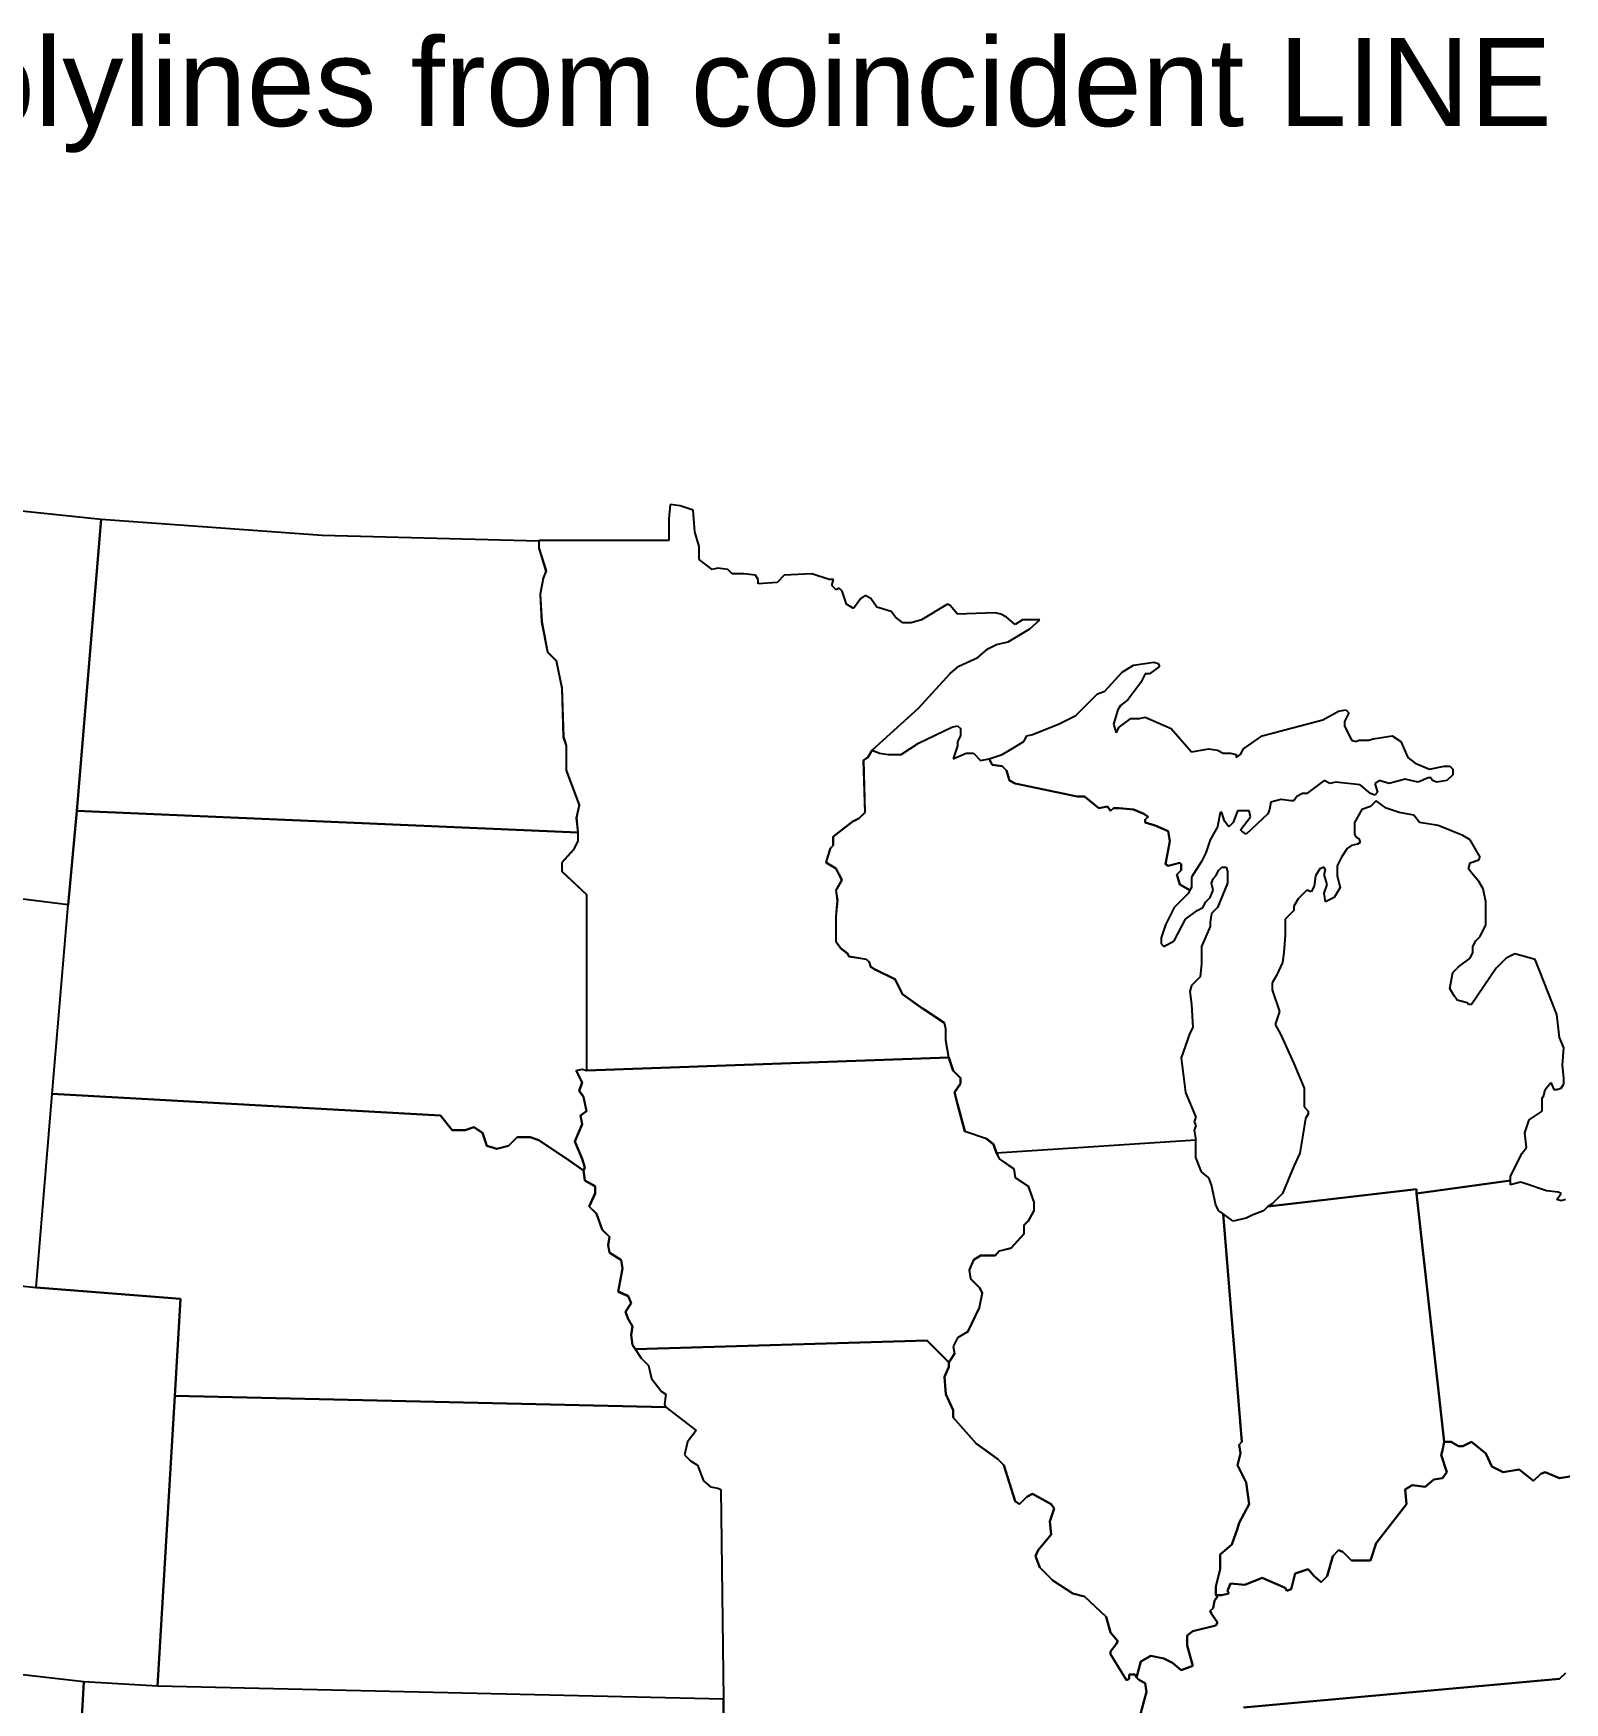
# Model space of a CAD drawing. Extents: x -21.6 to -5.8, y -9.1 to 2.6.
# Drawn here: x -15.87 to -9.78, y -4.05 to 2.58 of the extents above; entities that cross this region are included whole.
import ezdxf

# ---------------------------------------------------------------- set-up
doc = ezdxf.new("R2010")
doc.units = 0
doc.header["$MEASUREMENT"] = 0
doc.layers.get('0').update_dxf_attribs({"linetype": 'CONTINUOUS'})
doc.layers.add('BORDERS', color=18, linetype='CONTINUOUS')
doc.styles.get("Standard").update_dxf_attribs({"font": 'arial.ttf'})

msp = doc.modelspace()

# ---------------------------------------------------------------- linework, layer by layer
at = {"layer": 'BORDERS', "color": 7}
for p, q in [((-16.8181, 0.7795), (-15.6009, 0.6531)), ((-13.3385, 0.7117), (-13.3442, 0.6543)), ((-13.2983, 0.7059), (-13.3385, 0.7117)), ((-13.2466, 0.6887), (-13.2983, 0.7059)), ((-13.2409, 0.6026), (-13.2466, 0.6887)), ((-15.6009, 0.6531), (-15.6985, -0.5066)), ((-15.6985, -0.5066), (-15.6009, 0.6531)), ((-15.6009, 0.6531), (-14.7225, 0.59)), ((-13.3442, 0.6543), (-13.3442, 0.5681)), ((-13.2237, 0.5452), (-13.2409, 0.6026)), ((-14.7225, 0.59), (-13.8613, 0.567)), ((-13.8613, 0.567), (-13.8613, 0.5383)), ((-13.8613, 0.5383), (-13.8326, 0.4465)), ((-13.3442, 0.5681), (-13.861, 0.5681)), ((-13.861, 0.5681), (-13.861, 0.5394)), ((-13.861, 0.5394), (-13.8323, 0.4476)), ((-13.2237, 0.4935), (-13.2237, 0.5452)), ((-13.172, 0.4533), (-13.2237, 0.4935)), ((-13.844, 0.4178), (-13.8555, 0.3546)), ((-13.8437, 0.4189), (-13.8552, 0.3557)), ((-13.8326, 0.4465), (-13.844, 0.4178)), ((-13.8323, 0.4476), (-13.8437, 0.4189)), ((-13.149, 0.459), (-13.172, 0.4533)), ((-13.1088, 0.4533), (-13.149, 0.459)), ((-13.0916, 0.4361), (-13.1088, 0.4533)), ((-13.0457, 0.4361), (-13.0916, 0.4361)), ((-12.9997, 0.4303), (-13.0457, 0.4361)), ((-12.9883, 0.4131), (-12.9997, 0.4303)), ((-12.9883, 0.3959), (-12.9883, 0.4131)), ((-12.9136, 0.4016), (-12.9883, 0.3959)), ((-12.8849, 0.4303), (-12.9136, 0.4016)), ((-12.7758, 0.4361), (-12.8849, 0.4303)), ((-12.7069, 0.4131), (-12.7758, 0.4361)), ((-12.6897, 0.4131), (-12.7069, 0.4131)), ((-12.6955, 0.3901), (-12.6897, 0.4131)), ((-13.8555, 0.3546), (-13.8498, 0.2455)), ((-13.8552, 0.3557), (-13.8495, 0.2466)), ((-12.6782, 0.3729), (-12.6955, 0.3901)), ((-12.6667, 0.3787), (-12.6782, 0.3729)), ((-12.6553, 0.3672), (-12.6667, 0.3787)), ((-12.638, 0.3155), (-12.6553, 0.3672)), ((-12.5806, 0.3385), (-12.6093, 0.2983)), ((-12.5634, 0.35), (-12.5806, 0.3385)), ((-12.5404, 0.3385), (-12.5634, 0.35)), ((-12.5175, 0.304), (-12.5404, 0.3385)), ((-12.6093, 0.2983), (-12.638, 0.3155)), ((-12.4601, 0.2868), (-12.5175, 0.304)), ((-12.4428, 0.2638), (-12.4601, 0.2868)), ((-12.2361, 0.3155), (-12.3395, 0.2524)), ((-12.2247, 0.3098), (-12.2361, 0.3155)), ((-12.196, 0.2753), (-12.2247, 0.3098)), ((-12.0467, 0.2811), (-12.196, 0.2753)), ((-12.0237, 0.2753), (-12.0467, 0.2811)), ((-12.0007, 0.2638), (-12.0237, 0.2753)), ((-13.8498, 0.2455), (-13.8268, 0.1249)), ((-13.8495, 0.2466), (-13.8265, 0.126)), ((-12.4141, 0.2409), (-12.4428, 0.2638)), ((-12.3797, 0.2409), (-12.4141, 0.2409)), ((-12.3395, 0.2524), (-12.3797, 0.2409)), ((-11.9663, 0.2351), (-12.0007, 0.2638)), ((-11.995, 0.1662), (-11.9089, 0.2179)), ((-11.9376, 0.2524), (-11.9663, 0.2351)), ((-11.8687, 0.2524), (-11.9376, 0.2524)), ((-11.9089, 0.2179), (-11.8687, 0.2524)), ((-12.1156, 0.1031), (-12.0754, 0.1375)), ((-12.0754, 0.1375), (-12.0409, 0.1548)), ((-12.0409, 0.1548), (-11.995, 0.1662)), ((-13.8268, 0.1249), (-13.7924, 0.0905)), ((-13.8265, 0.126), (-13.7921, 0.0916)), ((-13.7924, 0.0905), (-13.7694, -0.0186)), ((-13.7921, 0.0916), (-13.7691, -0.0175)), ((-12.2247, 0.0399), (-12.1902, 0.0686)), ((-12.1902, 0.0686), (-12.1156, 0.1031)), ((-11.5417, 0.0446), (-11.4958, 0.0733)), ((-11.4958, 0.0733), (-11.4154, 0.0847)), ((-11.3925, 0.0675), (-11.4326, 0.0388)), ((-11.4154, 0.0847), (-11.3982, 0.079)), ((-11.3982, 0.079), (-11.3925, 0.0675)), ((-12.351, -0.0979), (-12.2247, 0.0399)), ((-11.6106, -0.0301), (-11.5417, 0.0446)), ((-11.4671, 0.0044), (-11.5188, -0.0645)), ((-11.4499, 0.0388), (-11.4671, 0.0044)), ((-11.4326, 0.0388), (-11.4499, 0.0388)), ((-13.7694, -0.0186), (-13.7637, -0.2138)), ((-13.7691, -0.0175), (-13.7634, -0.2127)), ((-11.7255, -0.1277), (-11.6393, -0.0416)), ((-11.6393, -0.0416), (-11.6106, -0.0301)), ((-11.5188, -0.0645), (-11.5475, -0.0875)), ((-12.5347, -0.2644), (-12.351, -0.0979)), ((-11.7944, -0.1621), (-11.7255, -0.1277)), ((-11.559, -0.1047), (-11.5762, -0.1621)), ((-11.5475, -0.0875), (-11.559, -0.1047)), ((-10.7437, -0.1449), (-10.6805, -0.1105)), ((-10.6805, -0.1105), (-10.6518, -0.1047)), ((-10.6403, -0.1162), (-10.6576, -0.1506)), ((-10.6518, -0.1047), (-10.6403, -0.1162)), ((-12.3513, -0.2368), (-12.2192, -0.1736)), ((-12.2192, -0.1736), (-12.1963, -0.1679)), ((-12.1963, -0.1679), (-12.1848, -0.1794)), ((-12.1848, -0.1794), (-12.1848, -0.2081)), ((-11.8977, -0.2023), (-11.7944, -0.1621)), ((-11.5762, -0.1621), (-11.5647, -0.1966)), ((-11.5647, -0.1966), (-11.5532, -0.1736)), ((-11.5532, -0.1736), (-11.5073, -0.1392)), ((-11.5073, -0.1392), (-11.4728, -0.1392)), ((-11.4728, -0.1392), (-11.4499, -0.1334)), ((-11.4499, -0.1334), (-11.3465, -0.1794)), ((-11.3465, -0.1794), (-11.2661, -0.2712)), ((-10.9848, -0.2081), (-10.7437, -0.1449)), ((-10.6576, -0.1506), (-10.6576, -0.1679)), ((-10.6576, -0.1679), (-10.6289, -0.2253)), ((-13.7637, -0.2138), (-13.7522, -0.2483)), ((-13.7634, -0.2127), (-13.7519, -0.2471)), ((-13.7522, -0.2483), (-13.7522, -0.3171)), ((-13.7519, -0.2471), (-13.7519, -0.316)), ((-12.5519, -0.2931), (-12.5347, -0.2644)), ((-12.4202, -0.2827), (-12.3513, -0.2368)), ((-12.1963, -0.2483), (-12.2135, -0.2999)), ((-12.1848, -0.2081), (-12.1963, -0.231)), ((-12.1963, -0.231), (-12.1963, -0.2483)), ((-11.9896, -0.2655), (-11.9321, -0.231)), ((-11.9321, -0.231), (-11.9207, -0.2081)), ((-11.9207, -0.2081), (-11.8977, -0.2023)), ((-11.2661, -0.2712), (-11.1972, -0.2597)), ((-11.1972, -0.2597), (-11.1628, -0.2655)), ((-11.0709, -0.2827), (-11.0595, -0.2597)), ((-11.0595, -0.2597), (-10.9848, -0.2081)), ((-10.6289, -0.2253), (-10.6116, -0.231)), ((-10.6116, -0.231), (-10.6001, -0.2253)), ((-10.6001, -0.2253), (-10.56, -0.2253)), ((-10.56, -0.2253), (-10.5427, -0.2195)), ((-10.5427, -0.2195), (-10.4681, -0.2081)), ((-10.4681, -0.2081), (-10.4336, -0.231)), ((-10.4336, -0.231), (-10.4049, -0.2942)), ((-13.7522, -0.3171), (-13.7522, -0.3459)), ((-13.7519, -0.316), (-13.7519, -0.3448)), ((-12.5694, -0.3057), (-12.5522, -0.2942)), ((-12.5637, -0.5124), (-12.5694, -0.3057)), ((-12.5691, -0.3046), (-12.5519, -0.2931)), ((-12.5634, -0.5113), (-12.5691, -0.3046)), ((-12.5522, -0.2942), (-12.535, -0.2655)), ((-12.535, -0.2655), (-12.5063, -0.277)), ((-12.5063, -0.277), (-12.4718, -0.2827)), ((-12.4718, -0.2827), (-12.4202, -0.2827)), ((-12.2135, -0.2999), (-12.1618, -0.277)), ((-12.1618, -0.277), (-12.1331, -0.277)), ((-12.1331, -0.277), (-12.1044, -0.3057)), ((-12.1044, -0.3057), (-12.0699, -0.2999)), ((-12.0699, -0.2999), (-12.0183, -0.2827)), ((-12.0699, -0.2999), (-12.0585, -0.3229)), ((-12.0585, -0.3229), (-12.0699, -0.2999)), ((-12.0585, -0.3229), (-12.0183, -0.3286)), ((-12.0183, -0.3286), (-12.0585, -0.3229)), ((-12.0183, -0.2827), (-11.9896, -0.2655)), ((-12.0183, -0.3286), (-12.001, -0.3459)), ((-12.001, -0.3459), (-12.0183, -0.3286)), ((-11.1628, -0.2655), (-11.1398, -0.277)), ((-11.1398, -0.277), (-11.1169, -0.277)), ((-11.1169, -0.277), (-11.1111, -0.277)), ((-11.1111, -0.277), (-11.0882, -0.2827)), ((-11.0882, -0.2827), (-11.0882, -0.2942)), ((-11.0882, -0.2942), (-11.0709, -0.2827)), ((-10.4049, -0.2942), (-10.3762, -0.3171)), ((-10.3762, -0.3171), (-10.3188, -0.3401)), ((-10.3188, -0.3401), (-10.2614, -0.3286)), ((-10.2614, -0.3286), (-10.2384, -0.3286)), ((-10.2384, -0.3286), (-10.227, -0.3401)), ((-13.7522, -0.3459), (-13.7005, -0.4836)), ((-13.7519, -0.3448), (-13.7002, -0.4825)), ((-12.001, -0.3459), (-11.9896, -0.386)), ((-11.9896, -0.386), (-12.001, -0.3459)), ((-11.9896, -0.386), (-11.9666, -0.3975)), ((-11.9666, -0.3975), (-11.9896, -0.386)), ((-11.9666, -0.3975), (-11.7197, -0.4492)), ((-11.7197, -0.4492), (-11.9666, -0.3975)), ((-10.7379, -0.386), (-10.8068, -0.4377)), ((-10.715, -0.3975), (-10.7379, -0.386)), ((-10.692, -0.3918), (-10.715, -0.3975)), ((-10.5944, -0.4033), (-10.692, -0.3918)), ((-10.5198, -0.386), (-10.537, -0.3975)), ((-10.537, -0.3975), (-10.5255, -0.432)), ((-10.4796, -0.3975), (-10.5198, -0.386)), ((-10.4164, -0.3803), (-10.4796, -0.3975)), ((-10.3935, -0.386), (-10.4164, -0.3803)), ((-10.3647, -0.3918), (-10.3935, -0.386)), ((-10.3246, -0.3746), (-10.3647, -0.3918)), ((-10.3131, -0.3746), (-10.3246, -0.3746)), ((-10.3073, -0.386), (-10.3131, -0.3746)), ((-10.2901, -0.3918), (-10.3073, -0.386)), ((-10.2499, -0.386), (-10.2901, -0.3918)), ((-10.227, -0.3631), (-10.2499, -0.386)), ((-10.227, -0.3401), (-10.227, -0.3631)), ((-11.7197, -0.4492), (-11.691, -0.4492)), ((-11.691, -0.4492), (-11.7197, -0.4492)), ((-11.691, -0.4492), (-11.6336, -0.4951)), ((-11.6336, -0.4951), (-11.691, -0.4492)), ((-10.9102, -0.4607), (-10.9504, -0.4722)), ((-10.87, -0.4664), (-10.9102, -0.4607)), ((-10.847, -0.4492), (-10.8585, -0.4664)), ((-10.8241, -0.4377), (-10.847, -0.4492)), ((-10.8068, -0.4377), (-10.8241, -0.4377)), ((-10.5542, -0.4377), (-10.5944, -0.4033)), ((-10.537, -0.4435), (-10.5542, -0.4377)), ((-10.5255, -0.432), (-10.537, -0.4435)), ((-15.6985, -0.5066), (-15.733, -0.8798)), ((-15.733, -0.8798), (-15.6985, -0.5066)), ((-13.7062, -0.5927), (-15.6985, -0.5066)), ((-15.6985, -0.5066), (-13.7062, -0.5927)), ((-13.7005, -0.4836), (-13.712, -0.5353)), ((-13.7002, -0.4825), (-13.7117, -0.5342)), ((-12.5867, -0.5353), (-12.5637, -0.5124)), ((-12.5864, -0.5342), (-12.5634, -0.5113)), ((-11.6336, -0.4951), (-11.5991, -0.4894)), ((-11.5991, -0.4894), (-11.6336, -0.4951)), ((-11.5991, -0.4894), (-11.5877, -0.5066)), ((-11.5877, -0.5066), (-11.5991, -0.4894)), ((-11.5877, -0.5066), (-11.5762, -0.4951)), ((-11.5762, -0.4951), (-11.5877, -0.5066)), ((-11.5762, -0.4951), (-11.5532, -0.4951)), ((-11.5532, -0.4951), (-11.5762, -0.4951)), ((-11.5532, -0.4951), (-11.4958, -0.5009)), ((-11.4958, -0.5009), (-11.5532, -0.4951)), ((-11.4958, -0.5009), (-11.4556, -0.5181)), ((-11.4556, -0.5181), (-11.4958, -0.5009)), ((-11.4556, -0.5181), (-11.4384, -0.5296)), ((-11.4384, -0.5296), (-11.4556, -0.5181)), ((-11.4384, -0.5296), (-11.4499, -0.5411)), ((-11.4499, -0.5411), (-11.4384, -0.5296)), ((-11.1513, -0.5124), (-11.1628, -0.5698)), ((-11.1456, -0.5124), (-11.1513, -0.5124)), ((-11.1341, -0.5468), (-11.1456, -0.5124)), ((-11.0824, -0.5066), (-11.0996, -0.5525)), ((-11.0365, -0.5066), (-11.0824, -0.5066)), ((-11.0709, -0.5813), (-11.0307, -0.5296)), ((-10.9619, -0.5181), (-11.048, -0.5985)), ((-11.0307, -0.5296), (-11.0365, -0.5066)), ((-10.9561, -0.5009), (-10.9619, -0.5181)), ((-10.9504, -0.4722), (-10.9561, -0.5009)), ((-10.8585, -0.4664), (-10.87, -0.4664)), ((-10.5887, -0.5009), (-10.6174, -0.5525)), ((-10.5542, -0.4894), (-10.5887, -0.5009)), ((-10.5312, -0.4664), (-10.5542, -0.4894)), ((-10.4911, -0.4951), (-10.5312, -0.4664)), ((-10.4394, -0.5124), (-10.4911, -0.4951)), ((-10.382, -0.5238), (-10.4394, -0.5124)), ((-10.359, -0.5525), (-10.382, -0.5238)), ((-13.712, -0.5353), (-13.7062, -0.5927)), ((-13.7117, -0.5342), (-13.7059, -0.5916)), ((-13.7062, -0.5927), (-13.7062, -0.6272)), ((-13.7059, -0.5916), (-13.7059, -0.6261)), ((-12.69, -0.61), (-12.6096, -0.5468)), ((-12.6897, -0.6089), (-12.6093, -0.5457)), ((-12.6096, -0.5468), (-12.5867, -0.5353)), ((-12.6093, -0.5457), (-12.5864, -0.5342)), ((-11.4499, -0.5411), (-11.4499, -0.5525)), ((-11.4499, -0.5525), (-11.4499, -0.5411)), ((-11.4499, -0.5525), (-11.4097, -0.564)), ((-11.4097, -0.564), (-11.4499, -0.5525)), ((-11.4097, -0.564), (-11.358, -0.587)), ((-11.358, -0.587), (-11.4097, -0.564)), ((-11.358, -0.587), (-11.3523, -0.6272)), ((-11.3523, -0.6272), (-11.358, -0.587)), ((-11.1628, -0.5698), (-11.1915, -0.6214)), ((-11.1169, -0.5698), (-11.1341, -0.5468)), ((-11.0996, -0.5525), (-11.1169, -0.5698)), ((-11.0652, -0.587), (-11.0709, -0.5813)), ((-11.048, -0.5985), (-11.0652, -0.587)), ((-10.6174, -0.5525), (-10.6174, -0.5985)), ((-10.2844, -0.564), (-10.359, -0.5525)), ((-10.1868, -0.6042), (-10.2844, -0.564)), ((-15.733, -0.8798), (-17.6219, -0.6444)), ((-15.733, -0.8798), (-17.6219, -0.6444)), ((-13.7235, -0.6616), (-13.7694, -0.7133)), ((-13.7232, -0.6605), (-13.7691, -0.7122)), ((-13.7062, -0.6272), (-13.7235, -0.6616)), ((-13.7059, -0.6261), (-13.7232, -0.6605)), ((-12.7187, -0.7133), (-12.7015, -0.6559)), ((-12.7184, -0.7122), (-12.7012, -0.6548)), ((-12.7015, -0.6559), (-12.69, -0.6444)), ((-12.7012, -0.6548), (-12.6897, -0.6433)), ((-12.69, -0.6444), (-12.69, -0.61)), ((-12.6897, -0.6433), (-12.6897, -0.6089)), ((-11.3523, -0.6272), (-11.3695, -0.719)), ((-11.3695, -0.719), (-11.3523, -0.6272)), ((-11.1915, -0.6214), (-11.2087, -0.6731)), ((-10.6461, -0.6559), (-10.669, -0.6903)), ((-10.6289, -0.6444), (-10.6461, -0.6559)), ((-10.6059, -0.6387), (-10.6289, -0.6444)), ((-10.6174, -0.5985), (-10.6116, -0.61)), ((-10.6116, -0.61), (-10.6001, -0.6157)), ((-10.5944, -0.6329), (-10.6059, -0.6387)), ((-10.6001, -0.6157), (-10.5944, -0.6329)), ((-10.1581, -0.6214), (-10.1868, -0.6042)), ((-10.1179, -0.6903), (-10.1581, -0.6214)), ((-13.7694, -0.7133), (-13.7694, -0.7478)), ((-13.7691, -0.7122), (-13.7691, -0.7466)), ((-12.6785, -0.7363), (-12.7187, -0.7133)), ((-12.6782, -0.7352), (-12.7184, -0.7122)), ((-11.3695, -0.719), (-11.358, -0.7248)), ((-11.358, -0.7248), (-11.3695, -0.719)), ((-11.358, -0.7248), (-11.3121, -0.7133)), ((-11.3121, -0.7133), (-11.358, -0.7248)), ((-11.3121, -0.7133), (-11.3063, -0.719)), ((-11.3063, -0.719), (-11.3121, -0.7133)), ((-11.3063, -0.719), (-11.3063, -0.742)), ((-11.3063, -0.742), (-11.3063, -0.719)), ((-11.226, -0.7076), (-11.2661, -0.7707)), ((-11.2087, -0.6731), (-11.226, -0.7076)), ((-10.669, -0.6903), (-10.6863, -0.7248)), ((-10.6863, -0.7248), (-10.6863, -0.765)), ((-10.1638, -0.7363), (-10.1581, -0.7133)), ((-10.1581, -0.7133), (-10.1236, -0.7018)), ((-10.1236, -0.7018), (-10.1179, -0.6903)), ((-13.7694, -0.7478), (-13.6718, -0.8396)), ((-13.7691, -0.7466), (-13.6715, -0.8385)), ((-12.6556, -0.7822), (-12.6785, -0.7363)), ((-12.6785, -0.8224), (-12.6556, -0.7822)), ((-12.6553, -0.7811), (-12.6782, -0.7352)), ((-12.6782, -0.8213), (-12.6553, -0.7811)), ((-11.3063, -0.742), (-11.3236, -0.7592)), ((-11.3236, -0.7592), (-11.3063, -0.742)), ((-11.3236, -0.7592), (-11.3121, -0.7994)), ((-11.3121, -0.7994), (-11.3236, -0.7592)), ((-11.2661, -0.7707), (-11.2661, -0.8109)), ((-11.1858, -0.7937), (-11.18, -0.7765)), ((-11.18, -0.8224), (-11.1858, -0.7937)), ((-11.18, -0.7765), (-11.1685, -0.765)), ((-11.1685, -0.765), (-11.1571, -0.742)), ((-11.1226, -0.7937), (-11.1628, -0.8913)), ((-11.1571, -0.742), (-11.1456, -0.7305)), ((-11.1456, -0.7305), (-11.1284, -0.7305)), ((-11.1284, -0.7305), (-11.1226, -0.7478)), ((-11.1226, -0.7478), (-11.1226, -0.7937)), ((-10.7724, -0.765), (-10.7781, -0.8052)), ((-10.7552, -0.7363), (-10.7724, -0.765)), ((-10.7379, -0.7305), (-10.7552, -0.7363)), ((-10.7322, -0.742), (-10.7379, -0.7305)), ((-10.7379, -0.7592), (-10.7322, -0.742)), ((-10.7265, -0.7994), (-10.7379, -0.7592)), ((-10.6863, -0.765), (-10.6748, -0.8109)), ((-10.1523, -0.7535), (-10.1638, -0.7363)), ((-10.1236, -0.7879), (-10.1523, -0.7535)), ((-10.1064, -0.8167), (-10.1236, -0.7879)), ((-13.6718, -0.8396), (-13.6718, -1.5401)), ((-13.6715, -0.8385), (-13.6715, -1.5374)), ((-12.6728, -0.8626), (-12.6785, -0.8224)), ((-12.6785, -0.9257), (-12.6728, -0.8626)), ((-12.6725, -0.8615), (-12.6782, -0.8213)), ((-12.6782, -0.9246), (-12.6725, -0.8615)), ((-11.2776, -0.8339), (-11.335, -0.8913)), ((-11.3121, -0.7994), (-11.2719, -0.8224)), ((-11.2719, -0.8224), (-11.3121, -0.7994)), ((-11.2719, -0.8224), (-11.2776, -0.8339)), ((-11.2661, -0.8109), (-11.2719, -0.8224)), ((-11.2087, -0.8683), (-11.1915, -0.8511)), ((-11.1915, -0.8511), (-11.18, -0.8224)), ((-10.8413, -0.8568), (-10.8585, -0.8855)), ((-10.8068, -0.8224), (-10.8413, -0.8568)), ((-10.7896, -0.8281), (-10.8068, -0.8224)), ((-10.7781, -0.8052), (-10.7896, -0.8281)), ((-10.7379, -0.8339), (-10.7265, -0.7994)), ((-10.7322, -0.8683), (-10.7379, -0.8339)), ((-10.6977, -0.8511), (-10.7322, -0.8683)), ((-10.6748, -0.8109), (-10.6977, -0.8511)), ((-10.0949, -0.8683), (-10.1064, -0.8167)), ((-15.7961, -1.6319), (-15.733, -0.8798)), ((-15.7961, -1.6319), (-15.733, -0.8798)), ((-12.6785, -1.0291), (-12.6785, -0.9257)), ((-12.6782, -1.028), (-12.6782, -0.9246)), ((-11.335, -0.8913), (-11.3695, -0.9602)), ((-11.2891, -0.9372), (-11.2432, -0.9028)), ((-11.2432, -0.9028), (-11.2202, -0.8913)), ((-11.2202, -0.8913), (-11.2087, -0.8683)), ((-11.1858, -0.9143), (-11.1915, -0.9487)), ((-11.1628, -0.8913), (-11.1858, -0.9143)), ((-10.8585, -0.9028), (-10.893, -0.9372)), ((-10.8585, -0.8855), (-10.8585, -0.9028)), ((-10.0949, -0.9602), (-10.0949, -0.8683)), ((-11.3695, -0.9602), (-11.3867, -1.0119)), ((-11.335, -1.0233), (-11.2891, -0.9372)), ((-11.1915, -0.9659), (-11.226, -1.0463)), ((-11.1915, -0.9487), (-11.1915, -0.9659)), ((-10.893, -0.9372), (-10.893, -1.0004)), ((-10.1179, -1.0061), (-10.0949, -0.9602)), ((-12.6613, -1.052), (-12.6785, -1.0291)), ((-12.661, -1.0509), (-12.6782, -1.028)), ((-12.6326, -1.075), (-12.6613, -1.052)), ((-12.6323, -1.0739), (-12.661, -1.0509)), ((-11.3867, -1.0119), (-11.3867, -1.0348)), ((-11.3867, -1.0348), (-11.3752, -1.0463)), ((-11.3752, -1.0463), (-11.335, -1.0233)), ((-11.226, -1.0463), (-11.226, -1.1152)), ((-10.893, -1.0004), (-10.8987, -1.0693)), ((-10.1466, -1.0463), (-10.1351, -1.0233)), ((-10.1466, -1.0693), (-10.1466, -1.0463)), ((-10.1351, -1.0233), (-10.1179, -1.0061)), ((-12.6269, -1.0865), (-12.6326, -1.075)), ((-12.6266, -1.0854), (-12.6323, -1.0739)), ((-12.558, -1.098), (-12.6269, -1.0865)), ((-12.5577, -1.0969), (-12.6266, -1.0854)), ((-12.5465, -1.1095), (-12.558, -1.098)), ((-12.5462, -1.1084), (-12.5577, -1.0969)), ((-12.5407, -1.1267), (-12.5465, -1.1095)), ((-12.5404, -1.1256), (-12.5462, -1.1084)), ((-12.5235, -1.1382), (-12.5407, -1.1267)), ((-12.5232, -1.1371), (-12.5404, -1.1256)), ((-11.226, -1.1152), (-11.2317, -1.1669)), ((-10.9044, -1.1095), (-10.9274, -1.1611)), ((-10.8987, -1.0693), (-10.9044, -1.1095)), ((-10.227, -1.1497), (-10.204, -1.1267)), ((-10.204, -1.1267), (-10.1581, -1.0922)), ((-10.1581, -1.0922), (-10.1466, -1.0693)), ((-10.0145, -1.0922), (-10.0547, -1.1324)), ((-9.9801, -1.075), (-10.0145, -1.0922)), ((-9.8997, -1.098), (-9.9801, -1.075)), ((-9.8136, -1.3162), (-9.8997, -1.098)), ((-12.4431, -1.1784), (-12.5235, -1.1382)), ((-12.4428, -1.1773), (-12.5232, -1.1371)), ((-12.4144, -1.2358), (-12.4431, -1.1784)), ((-12.4141, -1.2347), (-12.4428, -1.1773)), ((-11.2317, -1.1669), (-11.2661, -1.2013)), ((-10.9274, -1.1611), (-10.9446, -1.1898)), ((-10.9446, -1.1898), (-10.9446, -1.2185)), ((-10.2384, -1.2128), (-10.227, -1.1497)), ((-10.0547, -1.1324), (-10.1523, -1.276)), ((-12.334, -1.2932), (-12.4144, -1.2358)), ((-12.3337, -1.2921), (-12.4141, -1.2347)), ((-11.2661, -1.2013), (-11.2719, -1.2243)), ((-11.2719, -1.2243), (-11.2661, -1.276)), ((-10.9446, -1.2185), (-10.9159, -1.3047)), ((-10.2212, -1.2415), (-10.2384, -1.2128)), ((-10.2097, -1.2587), (-10.2212, -1.2415)), ((-10.1695, -1.2702), (-10.2097, -1.2587)), ((-12.2479, -1.3506), (-12.334, -1.2932)), ((-12.2476, -1.3495), (-12.3337, -1.2921)), ((-11.2661, -1.276), (-11.2604, -1.3678)), ((-10.9159, -1.3047), (-10.9331, -1.3563)), ((-10.1638, -1.276), (-10.1695, -1.2702)), ((-10.1523, -1.276), (-10.1638, -1.276)), ((-9.8021, -1.408), (-9.8136, -1.3162)), ((-12.2422, -1.3736), (-12.2479, -1.3506)), ((-12.2419, -1.3725), (-12.2476, -1.3495)), ((-12.2422, -1.4195), (-12.2422, -1.3736)), ((-12.2419, -1.4184), (-12.2419, -1.3725)), ((-11.2719, -1.3908), (-11.3063, -1.4884)), ((-11.2604, -1.3678), (-11.2719, -1.3908)), ((-10.9331, -1.3563), (-10.9102, -1.3965)), ((-12.2307, -1.4884), (-12.2422, -1.4195)), ((-12.2304, -1.4873), (-12.2419, -1.4184)), ((-10.9102, -1.3965), (-10.8585, -1.5114)), ((-9.7849, -1.4482), (-9.8021, -1.408)), ((-9.7906, -1.5171), (-9.7849, -1.4482)), ((-12.2307, -1.4874), (-13.6718, -1.5391)), ((-13.6718, -1.5391), (-12.2307, -1.4874)), ((-13.6718, -1.5391), (-12.2307, -1.4874)), ((-13.6715, -1.5374), (-12.2304, -1.4873)), ((-12.2307, -1.4874), (-12.2135, -1.5391)), ((-12.2135, -1.5401), (-12.2307, -1.4884)), ((-12.2304, -1.4873), (-12.2304, -1.4873)), ((-11.3063, -1.4884), (-11.2891, -1.6262)), ((-10.8585, -1.5114), (-10.8183, -1.609)), ((-9.7849, -1.5688), (-9.7906, -1.5171)), ((-13.712, -1.5391), (-13.689, -1.5334)), ((-13.689, -1.5343), (-13.712, -1.5401)), ((-13.7005, -1.5621), (-13.712, -1.5391)), ((-13.712, -1.5401), (-13.7005, -1.563)), ((-13.689, -1.585), (-13.7005, -1.5621)), ((-13.7005, -1.563), (-13.689, -1.586)), ((-13.7005, -1.6195), (-13.689, -1.585)), ((-13.689, -1.586), (-13.7005, -1.6204)), ((-13.689, -1.5334), (-13.6718, -1.5391)), ((-13.6718, -1.5401), (-13.689, -1.5343)), ((-12.2135, -1.5391), (-12.1848, -1.5678)), ((-12.1848, -1.5688), (-12.2135, -1.5401)), ((-12.1848, -1.5908), (-12.2077, -1.6252)), ((-12.2077, -1.6262), (-12.1848, -1.5917)), ((-12.1848, -1.5678), (-12.1848, -1.5908)), ((-12.1848, -1.5917), (-12.1848, -1.5688)), ((-9.8595, -1.6147), (-9.8365, -1.586)), ((-9.8365, -1.586), (-9.8251, -1.6147)), ((-9.7963, -1.609), (-9.7849, -1.5917)), ((-9.7849, -1.5917), (-9.7849, -1.5688)), ((-15.8593, -2.4013), (-15.7961, -1.6319)), ((-15.8593, -2.4013), (-15.7961, -1.6319)), ((-14.2517, -1.7181), (-15.7961, -1.6319)), ((-15.7961, -1.6319), (-14.2517, -1.7181)), ((-13.6833, -1.6425), (-13.7005, -1.6195)), ((-13.7005, -1.6204), (-13.6833, -1.6434)), ((-13.6718, -1.6999), (-13.6833, -1.6425)), ((-13.6833, -1.6434), (-13.6718, -1.7008)), ((-12.2077, -1.6252), (-12.1963, -1.6712)), ((-12.1963, -1.6721), (-12.2077, -1.6262)), ((-11.2891, -1.6262), (-11.2489, -1.7238)), ((-10.8183, -1.609), (-10.8183, -1.6836)), ((-9.871, -1.6492), (-9.8652, -1.6377)), ((-9.871, -1.7008), (-9.871, -1.6492)), ((-9.8652, -1.6377), (-9.8595, -1.6147)), ((-9.8251, -1.6147), (-9.8136, -1.6147)), ((-9.8136, -1.6147), (-9.7963, -1.609)), ((-14.2057, -1.7755), (-14.2517, -1.7181)), ((-14.2517, -1.7181), (-14.2057, -1.7755)), ((-13.6948, -1.7171), (-13.6718, -1.6999)), ((-13.6718, -1.7008), (-13.6948, -1.7181)), ((-13.689, -1.7515), (-13.6948, -1.7171)), ((-13.6948, -1.7181), (-13.689, -1.7525)), ((-12.1963, -1.6712), (-12.1675, -1.7802)), ((-12.1675, -1.7812), (-12.1963, -1.6721)), ((-11.2489, -1.7238), (-11.2547, -1.741)), ((-10.8183, -1.6836), (-10.8011, -1.7008)), ((-10.8011, -1.7123), (-10.8126, -1.7295)), ((-10.8011, -1.7008), (-10.8011, -1.7123)), ((-9.9227, -1.7353), (-9.871, -1.7008)), ((-14.1541, -1.7755), (-14.2057, -1.7755)), ((-14.2057, -1.7755), (-14.1541, -1.7755)), ((-14.1196, -1.764), (-14.1541, -1.7755)), ((-14.1541, -1.7755), (-14.1196, -1.764)), ((-14.0852, -1.7869), (-14.1196, -1.764)), ((-14.1196, -1.764), (-14.0852, -1.7869)), ((-14.068, -1.8386), (-14.0852, -1.7869)), ((-14.0852, -1.7869), (-14.068, -1.8386)), ((-13.7177, -1.8204), (-13.689, -1.7515)), ((-13.689, -1.7525), (-13.7177, -1.8214)), ((-12.1675, -1.7802), (-12.0814, -1.809)), ((-12.0814, -1.8099), (-12.1675, -1.7812)), ((-11.2547, -1.741), (-11.2489, -1.7582)), ((-11.2489, -1.7582), (-11.2547, -1.7755)), ((-11.2547, -1.7755), (-11.2489, -1.8157)), ((-10.8126, -1.7295), (-10.8241, -1.8042)), ((-9.9399, -1.7869), (-9.9227, -1.7353)), ((-9.9341, -1.8444), (-9.9399, -1.7869)), ((-14.0278, -1.8501), (-14.068, -1.8386)), ((-14.068, -1.8386), (-14.0278, -1.8501)), ((-13.9818, -1.8386), (-14.0278, -1.8501)), ((-14.0278, -1.8501), (-13.9818, -1.8386)), ((-13.9474, -1.8042), (-13.9818, -1.8386)), ((-13.9818, -1.8386), (-13.9474, -1.8042)), ((-13.8957, -1.8042), (-13.9474, -1.8042)), ((-13.9474, -1.8042), (-13.8957, -1.8042)), ((-13.8613, -1.8157), (-13.8957, -1.8042)), ((-13.8957, -1.8042), (-13.8613, -1.8157)), ((-13.7407, -1.896), (-13.8613, -1.8157)), ((-13.8613, -1.8157), (-13.7407, -1.896)), ((-13.689, -1.8893), (-13.7177, -1.8204)), ((-13.7177, -1.8214), (-13.689, -1.8903)), ((-12.0814, -1.809), (-12.0527, -1.8319)), ((-12.0527, -1.8329), (-12.0814, -1.8099)), ((-12.0527, -1.8319), (-12.0412, -1.8664)), ((-12.0412, -1.8673), (-12.0527, -1.8329)), ((-11.2489, -1.8157), (-12.0412, -1.8673)), ((-11.2489, -1.8157), (-12.0412, -1.8673)), ((-11.2489, -1.8846), (-11.2489, -1.8157)), ((-10.8241, -1.8042), (-10.8355, -1.8673)), ((-9.9514, -1.8673), (-9.9341, -1.8444)), ((-13.6833, -1.9362), (-13.7407, -1.896)), ((-13.7407, -1.896), (-13.6833, -1.9362)), ((-13.6775, -1.9238), (-13.689, -1.8893)), ((-13.689, -1.8903), (-13.6775, -1.9247)), ((-13.6833, -1.9353), (-13.6775, -1.9238)), ((-12.0412, -1.8664), (-12.0298, -1.8893)), ((-12.0412, -1.8673), (-12.0298, -1.8903)), ((-12.0298, -1.8893), (-11.9723, -1.9295)), ((-12.0298, -1.8903), (-11.9723, -1.9305)), ((-11.226, -1.942), (-11.2489, -1.8846)), ((-10.8585, -1.919), (-10.9044, -2.0281)), ((-10.8355, -1.8673), (-10.8585, -1.919)), ((-9.9973, -1.9592), (-9.9514, -1.8673)), ((-13.6775, -1.9247), (-13.6833, -1.9362)), ((-13.6775, -1.9755), (-13.6833, -1.9353)), ((-13.6833, -1.9362), (-13.6775, -1.9764)), ((-13.6373, -1.9984), (-13.6775, -1.9755)), ((-13.6775, -1.9764), (-13.6373, -1.9994)), ((-11.9723, -1.9295), (-11.9666, -1.964)), ((-11.9723, -1.9305), (-11.9666, -1.9649)), ((-11.9666, -1.964), (-11.9149, -1.9984)), ((-11.9666, -1.9649), (-11.9149, -1.9994)), ((-11.1972, -1.9649), (-11.226, -1.942)), ((-11.1858, -1.9936), (-11.1972, -1.9649)), ((-10.3705, -2.0281), (-9.9973, -1.9764)), ((-9.9973, -1.9764), (-10.3705, -2.0281)), ((-9.9973, -1.9764), (-9.9973, -1.9592)), ((-9.9973, -1.9936), (-9.9973, -1.9764)), ((-9.9571, -1.9822), (-9.9973, -1.9936)), ((-9.9399, -1.9879), (-9.9571, -1.9822)), ((-9.8538, -2.0166), (-9.9399, -1.9879)), ((-13.6603, -2.0788), (-13.6373, -2.0271)), ((-13.6373, -2.0281), (-13.6603, -2.0798)), ((-13.6373, -2.0271), (-13.6373, -1.9984)), ((-13.6373, -1.9994), (-13.6373, -2.0281)), ((-11.9149, -1.9984), (-11.892, -2.0616)), ((-11.9149, -1.9994), (-11.892, -2.0625)), ((-11.1685, -2.074), (-11.1858, -1.9936)), ((-10.9619, -2.0798), (-10.3705, -2.0109)), ((-10.3705, -2.0109), (-10.9619, -2.0798)), ((-10.9044, -2.0281), (-10.9446, -2.0683)), ((-10.3705, -2.0109), (-10.3705, -2.0281)), ((-10.3705, -2.0281), (-10.3705, -2.0109)), ((-10.2614, -3.0156), (-10.3705, -2.0281)), ((-10.3705, -2.0281), (-10.2614, -3.0156)), ((-9.8078, -2.0223), (-9.8538, -2.0166)), ((-9.8136, -2.0511), (-9.7963, -2.0281)), ((-9.7963, -2.0568), (-9.8136, -2.0511)), ((-9.7963, -2.0281), (-9.8078, -2.0223)), ((-9.7791, -2.0511), (-9.7963, -2.0568)), ((-13.6316, -2.1075), (-13.6603, -2.0788)), ((-13.6603, -2.0798), (-13.6316, -2.1085)), ((-13.6086, -2.1707), (-13.6316, -2.1075)), ((-13.6316, -2.1085), (-13.6086, -2.1716)), ((-11.892, -2.096), (-11.9149, -2.1362)), ((-11.892, -2.097), (-11.9149, -2.1372)), ((-11.892, -2.0616), (-11.892, -2.096)), ((-11.892, -2.0625), (-11.892, -2.097)), ((-11.1571, -2.097), (-11.1685, -2.074)), ((-11.1398, -2.1085), (-11.1571, -2.097)), ((-11.0652, -3.0156), (-11.1398, -2.1085)), ((-11.1398, -2.1085), (-11.0652, -3.0156)), ((-11.0996, -2.1372), (-11.1398, -2.1085)), ((-11.025, -2.1142), (-11.048, -2.1257)), ((-10.9791, -2.097), (-11.025, -2.1142)), ((-10.9619, -2.0798), (-10.9791, -2.097)), ((-10.9446, -2.0683), (-10.9619, -2.0798)), ((-13.5799, -2.1994), (-13.6086, -2.1707)), ((-13.6086, -2.1716), (-13.5799, -2.2003)), ((-11.9321, -2.1879), (-11.9838, -2.2453)), ((-11.9321, -2.1888), (-11.9838, -2.2463)), ((-11.9149, -2.1362), (-11.9321, -2.1534)), ((-11.9149, -2.1372), (-11.9321, -2.1544)), ((-11.9321, -2.1534), (-11.9321, -2.1879)), ((-11.9321, -2.1544), (-11.9321, -2.1888)), ((-11.048, -2.1257), (-11.0996, -2.1372)), ((-17.2831, -2.2463), (-15.8593, -2.4013)), ((-17.2831, -2.2463), (-15.8593, -2.4013)), ((-13.5857, -2.2338), (-13.5799, -2.1994)), ((-13.5799, -2.2003), (-13.5857, -2.2348)), ((-13.5799, -2.2625), (-13.5857, -2.2338)), ((-13.5857, -2.2348), (-13.5799, -2.2635)), ((-11.9838, -2.2453), (-12.0298, -2.2568)), ((-11.9838, -2.2463), (-12.0298, -2.2577)), ((-13.534, -2.2912), (-13.5799, -2.2625)), ((-13.5799, -2.2635), (-13.534, -2.2922)), ((-13.5283, -2.3257), (-13.534, -2.2912)), ((-13.534, -2.2922), (-13.5283, -2.3266)), ((-12.1331, -2.2912), (-12.1503, -2.3314)), ((-12.1331, -2.2922), (-12.1503, -2.3324)), ((-12.1044, -2.274), (-12.1331, -2.2912)), ((-12.1044, -2.275), (-12.1331, -2.2922)), ((-12.047, -2.274), (-12.1044, -2.274)), ((-12.047, -2.275), (-12.1044, -2.275)), ((-12.0298, -2.2568), (-12.047, -2.274)), ((-12.0298, -2.2577), (-12.047, -2.275)), ((-13.5455, -2.4175), (-13.534, -2.3544)), ((-13.534, -2.3553), (-13.5455, -2.4185)), ((-13.534, -2.3544), (-13.5283, -2.3257)), ((-13.5283, -2.3266), (-13.534, -2.3553)), ((-12.1503, -2.3314), (-12.1446, -2.3659)), ((-12.1503, -2.3324), (-12.1446, -2.3668)), ((-12.1446, -2.3659), (-12.1101, -2.4003)), ((-12.1446, -2.3668), (-12.1101, -2.4013)), ((-15.8593, -2.4013), (-15.2851, -2.4472)), ((-15.2851, -2.4472), (-15.8593, -2.4013)), ((-15.2851, -2.4472), (-15.3081, -2.8319)), ((-15.3081, -2.8319), (-15.2851, -2.4472)), ((-13.5053, -2.4348), (-13.5455, -2.4175)), ((-13.5455, -2.4185), (-13.5053, -2.4357)), ((-13.4938, -2.4635), (-13.5053, -2.4348)), ((-13.5053, -2.4357), (-13.4938, -2.4644)), ((-12.1101, -2.4003), (-12.0986, -2.4233)), ((-12.1101, -2.4013), (-12.0986, -2.4242)), ((-12.0986, -2.4233), (-12.1101, -2.4807)), ((-12.0986, -2.4242), (-12.1101, -2.4817)), ((-13.5168, -2.4979), (-13.4938, -2.4635)), ((-13.4938, -2.4644), (-13.5168, -2.4989)), ((-13.5053, -2.5266), (-13.5168, -2.4979)), ((-13.5168, -2.4989), (-13.5053, -2.5276)), ((-12.1101, -2.4807), (-12.1561, -2.5783)), ((-12.1101, -2.4817), (-12.1561, -2.5793)), ((-13.4881, -2.5553), (-13.5053, -2.5266)), ((-13.5053, -2.5276), (-13.4881, -2.5563)), ((-13.4938, -2.5898), (-13.4881, -2.5553)), ((-13.4881, -2.5563), (-13.4938, -2.5907)), ((-12.1561, -2.5783), (-12.1963, -2.6013)), ((-12.1561, -2.5793), (-12.1963, -2.6022)), ((-13.4881, -2.63), (-13.4938, -2.5898)), ((-13.4938, -2.5907), (-13.4881, -2.6309)), ((-13.4766, -2.6472), (-13.4881, -2.63)), ((-13.4881, -2.6309), (-13.4766, -2.6482)), ((-12.3168, -2.6128), (-13.4766, -2.6472)), ((-12.3168, -2.6137), (-13.4766, -2.6482)), ((-13.4766, -2.6482), (-13.4536, -2.6826)), ((-13.4766, -2.6482), (-13.4536, -2.6826)), ((-12.2307, -2.6989), (-12.3168, -2.6128)), ((-12.2307, -2.6998), (-12.3168, -2.6137)), ((-12.1963, -2.6013), (-12.2135, -2.6357)), ((-12.1963, -2.6022), (-12.2135, -2.6367)), ((-12.2135, -2.6357), (-12.2077, -2.6644)), ((-12.2135, -2.6367), (-12.2077, -2.6654)), ((-13.4536, -2.6826), (-13.4249, -2.7113)), ((-13.4536, -2.6826), (-13.4249, -2.7113)), ((-13.4249, -2.7113), (-13.4134, -2.763)), ((-13.4249, -2.7113), (-13.4134, -2.763)), ((-12.2479, -2.7572), (-12.2307, -2.7171)), ((-12.2307, -2.7171), (-12.2479, -2.7572)), ((-12.2077, -2.6644), (-12.2307, -2.6989)), ((-12.2077, -2.6654), (-12.2307, -2.6998)), ((-12.2307, -2.7171), (-12.2307, -2.6998)), ((-12.2307, -2.6998), (-12.2307, -2.7171)), ((-13.4134, -2.763), (-13.3732, -2.8147)), ((-13.4134, -2.763), (-13.3732, -2.8147)), ((-12.2422, -2.8261), (-12.2479, -2.7572)), ((-12.2479, -2.7572), (-12.2422, -2.8261)), ((-15.3081, -2.8319), (-15.377, -3.9859)), ((-15.377, -3.9859), (-15.3081, -2.8319)), ((-13.356, -2.8778), (-15.3081, -2.8319)), ((-15.3081, -2.8319), (-13.356, -2.8778)), ((-13.3732, -2.8147), (-13.356, -2.8261)), ((-13.3732, -2.8147), (-13.356, -2.8261)), ((-13.356, -2.8261), (-13.3618, -2.8663)), ((-13.356, -2.8261), (-13.3618, -2.8663)), ((-12.2135, -2.8893), (-12.2422, -2.8261)), ((-12.2422, -2.8261), (-12.2135, -2.8893)), ((-13.3618, -2.8663), (-13.356, -2.8778)), ((-13.3618, -2.8663), (-13.356, -2.8778)), ((-13.356, -2.8778), (-13.2354, -2.9697)), ((-13.356, -2.8778), (-13.2354, -2.9697)), ((-12.2135, -2.918), (-12.2135, -2.8893)), ((-12.2135, -2.8893), (-12.2135, -2.918)), ((-12.1216, -3.0213), (-12.2135, -2.918)), ((-12.2135, -2.918), (-12.1216, -3.0213)), ((-13.2354, -2.9697), (-13.2699, -3.0156)), ((-13.2354, -2.9697), (-13.2699, -3.0156)), ((-13.2699, -3.0156), (-13.2814, -3.0673)), ((-13.2699, -3.0156), (-13.2814, -3.0673)), ((-12.0355, -3.0845), (-12.1216, -3.0213)), ((-12.1216, -3.0213), (-12.0355, -3.0845)), ((-11.0767, -3.0271), (-11.0652, -3.0156)), ((-11.0652, -3.0156), (-11.0767, -3.0271)), ((-11.0709, -3.0615), (-11.0767, -3.0271)), ((-11.0767, -3.0271), (-11.0709, -3.0615)), ((-10.2729, -3.0673), (-10.2671, -3.0501)), ((-10.2671, -3.0501), (-10.2729, -3.0673)), ((-10.2671, -3.0501), (-10.2614, -3.0156)), ((-10.2614, -3.0156), (-10.2671, -3.0501)), ((-10.2327, -3.0156), (-10.2614, -3.0156)), ((-10.2614, -3.0156), (-10.2327, -3.0156)), ((-10.204, -3.0328), (-10.2327, -3.0156)), ((-10.2327, -3.0156), (-10.204, -3.0328)), ((-10.1868, -3.0328), (-10.204, -3.0328)), ((-10.204, -3.0328), (-10.1868, -3.0328)), ((-10.1523, -3.0156), (-10.1868, -3.0328)), ((-10.1868, -3.0328), (-10.1523, -3.0156)), ((-10.0949, -3.0615), (-10.1523, -3.0156)), ((-10.1523, -3.0156), (-10.0949, -3.0615)), ((-13.2814, -3.0673), (-13.2584, -3.0902)), ((-13.2814, -3.0673), (-13.2584, -3.0902)), ((-13.2584, -3.0902), (-13.2297, -3.1075)), ((-13.2584, -3.0902), (-13.2297, -3.1075)), ((-13.2297, -3.1075), (-13.2067, -3.1706)), ((-13.2297, -3.1075), (-13.2067, -3.1706)), ((-12.0125, -3.1075), (-12.0355, -3.0845)), ((-12.0355, -3.0845), (-12.0125, -3.1075)), ((-11.9666, -3.251), (-12.0125, -3.1075)), ((-12.0125, -3.1075), (-11.9666, -3.251)), ((-11.0824, -3.1075), (-11.0709, -3.0615)), ((-11.0709, -3.0615), (-11.0824, -3.1075)), ((-11.048, -3.1764), (-11.0824, -3.1075)), ((-11.0824, -3.1075), (-11.048, -3.1764)), ((-10.2499, -3.1362), (-10.2729, -3.0673)), ((-10.2729, -3.0673), (-10.2499, -3.1362)), ((-10.0719, -3.1132), (-10.0949, -3.0615)), ((-10.0949, -3.0615), (-10.0719, -3.1132)), ((-10.026, -3.1362), (-10.0719, -3.1132)), ((-10.0719, -3.1132), (-10.026, -3.1362)), ((-13.2067, -3.1706), (-13.178, -3.1936)), ((-13.2067, -3.1706), (-13.178, -3.1936)), ((-11.0365, -3.2625), (-11.048, -3.1764)), ((-11.048, -3.1764), (-11.0365, -3.2625)), ((-10.336, -3.1936), (-10.3016, -3.1649)), ((-10.3016, -3.1649), (-10.336, -3.1936)), ((-10.3016, -3.1649), (-10.2671, -3.1591)), ((-10.2671, -3.1591), (-10.3016, -3.1649)), ((-10.2671, -3.1591), (-10.2499, -3.1362)), ((-10.2499, -3.1362), (-10.2671, -3.1591)), ((-9.9628, -3.1247), (-10.026, -3.1362)), ((-10.026, -3.1362), (-9.9628, -3.1247)), ((-9.9054, -3.1706), (-9.9628, -3.1247)), ((-9.9628, -3.1247), (-9.9054, -3.1706)), ((-9.8767, -3.1419), (-9.9054, -3.1706)), ((-9.9054, -3.1706), (-9.8767, -3.1419)), ((-9.8595, -3.1362), (-9.8767, -3.1419)), ((-9.8767, -3.1419), (-9.8595, -3.1362)), ((-9.8021, -3.1591), (-9.8595, -3.1362)), ((-9.8595, -3.1362), (-9.8021, -3.1591)), ((-9.7619, -3.1534), (-9.8021, -3.1591)), ((-9.8021, -3.1591), (-9.7619, -3.1534)), ((-13.178, -3.1936), (-13.1493, -3.1993)), ((-13.178, -3.1936), (-13.1493, -3.1993)), ((-13.1493, -3.1993), (-13.1378, -3.2051)), ((-13.1493, -3.1993), (-13.1378, -3.2051)), ((-13.1378, -3.2051), (-13.1264, -4.0376)), ((-13.1378, -3.2051), (-13.1264, -4.0376)), ((-11.9494, -3.2625), (-11.9666, -3.251)), ((-11.9666, -3.251), (-11.9494, -3.2625)), ((-11.9207, -3.2338), (-11.9494, -3.2625)), ((-11.9494, -3.2625), (-11.9207, -3.2338)), ((-11.8977, -3.2223), (-11.9207, -3.2338)), ((-11.9207, -3.2338), (-11.8977, -3.2223)), ((-11.8231, -3.2625), (-11.8977, -3.2223)), ((-11.8977, -3.2223), (-11.8231, -3.2625)), ((-10.4164, -3.2051), (-10.3877, -3.1878)), ((-10.3877, -3.1878), (-10.4164, -3.2051)), ((-10.4107, -3.2625), (-10.4164, -3.2051)), ((-10.4164, -3.2051), (-10.4107, -3.2625)), ((-10.3877, -3.1878), (-10.336, -3.1936)), ((-10.336, -3.1936), (-10.3877, -3.1878)), ((-11.8288, -3.3314), (-11.8116, -3.2797)), ((-11.8116, -3.2797), (-11.8288, -3.3314)), ((-11.8116, -3.2797), (-11.8231, -3.2625)), ((-11.8231, -3.2625), (-11.8116, -3.2797)), ((-11.0767, -3.3371), (-11.0365, -3.2625)), ((-11.0365, -3.2625), (-11.0767, -3.3371)), ((-10.5312, -3.4175), (-10.4107, -3.2625)), ((-10.4107, -3.2625), (-10.5312, -3.4175)), ((-11.8747, -3.4462), (-11.8231, -3.3831)), ((-11.8231, -3.3831), (-11.8747, -3.4462)), ((-11.8231, -3.3831), (-11.8288, -3.3314)), ((-11.8288, -3.3314), (-11.8231, -3.3831)), ((-11.1054, -3.4232), (-11.0824, -3.3601)), ((-11.0824, -3.3601), (-11.1054, -3.4232)), ((-11.0824, -3.3601), (-11.0767, -3.3371)), ((-11.0767, -3.3371), (-11.0824, -3.3601)), ((-11.8862, -3.4692), (-11.8747, -3.4462)), ((-11.8747, -3.4462), (-11.8862, -3.4692)), ((-11.1513, -3.4634), (-11.1054, -3.4232)), ((-11.1054, -3.4232), (-11.1513, -3.4634)), ((-10.7035, -3.4692), (-10.6805, -3.4462)), ((-10.6805, -3.4462), (-10.7035, -3.4692)), ((-10.6805, -3.4462), (-10.6633, -3.452)), ((-10.6633, -3.452), (-10.6805, -3.4462)), ((-10.5542, -3.4864), (-10.5312, -3.4175)), ((-10.5312, -3.4175), (-10.5542, -3.4864)), ((-11.869, -3.5151), (-11.8862, -3.4692)), ((-11.8862, -3.4692), (-11.869, -3.5151)), ((-11.8173, -3.5668), (-11.869, -3.5151)), ((-11.869, -3.5151), (-11.8173, -3.5668)), ((-11.1513, -3.5209), (-11.1513, -3.4634)), ((-11.1513, -3.4634), (-11.1513, -3.5209)), ((-10.7265, -3.5496), (-10.7035, -3.4692)), ((-10.7035, -3.4692), (-10.7265, -3.5496)), ((-10.6633, -3.452), (-10.6289, -3.4864)), ((-10.6289, -3.4864), (-10.6633, -3.452)), ((-10.6289, -3.4864), (-10.5542, -3.4864)), ((-10.5542, -3.4864), (-10.6289, -3.4864)), ((-11.7369, -3.6185), (-11.8173, -3.5668)), ((-11.8173, -3.5668), (-11.7369, -3.6185)), ((-11.1685, -3.5897), (-11.1513, -3.5209)), ((-11.1513, -3.5209), (-11.1685, -3.5897)), ((-11.1226, -3.607), (-11.1111, -3.5783)), ((-11.1111, -3.5783), (-11.1226, -3.607)), ((-11.1111, -3.5783), (-11.0537, -3.584)), ((-11.0537, -3.584), (-11.1111, -3.5783)), ((-11.0537, -3.584), (-10.9848, -3.5553)), ((-10.9848, -3.5553), (-11.0537, -3.584)), ((-10.9848, -3.5553), (-10.893, -3.5955)), ((-10.893, -3.5955), (-10.9848, -3.5553)), ((-10.87, -3.6012), (-10.8528, -3.5381)), ((-10.8528, -3.5381), (-10.87, -3.6012)), ((-10.8528, -3.5381), (-10.8011, -3.5209)), ((-10.8011, -3.5209), (-10.8528, -3.5381)), ((-10.8011, -3.5209), (-10.7781, -3.5496)), ((-10.7781, -3.5496), (-10.8011, -3.5209)), ((-10.7781, -3.5496), (-10.7494, -3.5725)), ((-10.7494, -3.5725), (-10.7781, -3.5496)), ((-10.7494, -3.5725), (-10.7265, -3.5496)), ((-10.7265, -3.5496), (-10.7494, -3.5725)), ((-11.691, -3.6299), (-11.7369, -3.6185)), ((-11.7369, -3.6185), (-11.691, -3.6299)), ((-11.6049, -3.7103), (-11.691, -3.6299)), ((-11.691, -3.6299), (-11.6049, -3.7103)), ((-11.18, -3.6759), (-11.1743, -3.6472)), ((-11.1743, -3.6472), (-11.18, -3.6759)), ((-11.1743, -3.6472), (-11.1628, -3.6299)), ((-11.1628, -3.6299), (-11.1743, -3.6472)), ((-11.1685, -3.607), (-11.1685, -3.5897)), ((-11.1685, -3.5897), (-11.1685, -3.607)), ((-11.1685, -3.6242), (-11.1685, -3.607)), ((-11.1685, -3.607), (-11.1685, -3.6242)), ((-11.1628, -3.6299), (-11.1685, -3.6242)), ((-11.1685, -3.6242), (-11.1456, -3.6242)), ((-11.1456, -3.6242), (-11.1685, -3.6242)), ((-11.1685, -3.6242), (-11.1628, -3.6299)), ((-11.1456, -3.6242), (-11.1169, -3.6185)), ((-11.1169, -3.6185), (-11.1456, -3.6242)), ((-11.1169, -3.6185), (-11.1226, -3.607)), ((-11.1226, -3.607), (-11.1169, -3.6185)), ((-10.893, -3.5955), (-10.8872, -3.607)), ((-10.8872, -3.607), (-10.893, -3.5955)), ((-10.8872, -3.607), (-10.87, -3.6012)), ((-10.87, -3.6012), (-10.8872, -3.607)), ((-11.5877, -3.7735), (-11.6049, -3.7103)), ((-11.6049, -3.7103), (-11.5877, -3.7735)), ((-11.1915, -3.6874), (-11.18, -3.6759)), ((-11.18, -3.6759), (-11.1915, -3.6874)), ((-11.1858, -3.6988), (-11.1915, -3.6874)), ((-11.1915, -3.6874), (-11.1858, -3.6988)), ((-11.1628, -3.7333), (-11.1858, -3.6988)), ((-11.1858, -3.6988), (-11.1628, -3.7333)), ((-15.6698, -3.9687), (-17.4898, -3.7677)), ((-15.6698, -3.9687), (-17.4898, -3.7677)), ((-11.559, -3.8079), (-11.5877, -3.7735)), ((-11.5877, -3.7735), (-11.559, -3.8079)), ((-11.2834, -3.785), (-11.2604, -3.7677)), ((-11.2604, -3.7677), (-11.2834, -3.785)), ((-11.2604, -3.7677), (-11.1685, -3.7448)), ((-11.1685, -3.7448), (-11.2604, -3.7677)), ((-11.1685, -3.7448), (-11.1628, -3.7333)), ((-11.1628, -3.7333), (-11.1685, -3.7448)), ((-11.5877, -3.8481), (-11.5647, -3.8194)), ((-11.5647, -3.8194), (-11.5877, -3.8481)), ((-11.5877, -3.8596), (-11.5877, -3.8481)), ((-11.5877, -3.8481), (-11.5877, -3.8596)), ((-11.5647, -3.8194), (-11.559, -3.8079)), ((-11.559, -3.8079), (-11.5647, -3.8194)), ((-11.2834, -3.8251), (-11.2834, -3.785)), ((-11.2834, -3.785), (-11.2834, -3.8251)), ((-11.2604, -3.9055), (-11.2834, -3.8251)), ((-11.2834, -3.8251), (-11.2604, -3.9055)), ((-11.5245, -3.9629), (-11.5877, -3.8596)), ((-11.5877, -3.8596), (-11.5245, -3.9629)), ((-11.4843, -3.9515), (-11.4671, -3.8883)), ((-11.4671, -3.8883), (-11.4843, -3.9515)), ((-11.4671, -3.8883), (-11.4269, -3.8653)), ((-11.4269, -3.8653), (-11.4671, -3.8883)), ((-11.4269, -3.8653), (-11.3752, -3.8768)), ((-11.3752, -3.8768), (-11.4269, -3.8653)), ((-11.3752, -3.8768), (-11.3408, -3.894)), ((-11.3408, -3.894), (-11.3752, -3.8768)), ((-11.3408, -3.894), (-11.3063, -3.9227)), ((-11.3063, -3.9227), (-11.3408, -3.894)), ((-11.3063, -3.9227), (-11.2604, -3.9055)), ((-11.2604, -3.9055), (-11.3063, -3.9227)), ((-15.6813, -4.1581), (-15.6698, -3.9687)), ((-15.6698, -3.9687), (-15.6813, -4.1581)), ((-15.377, -3.9859), (-15.6698, -3.9687)), ((-15.377, -3.9859), (-15.6698, -3.9687)), ((-11.513, -3.9572), (-11.5245, -3.9629)), ((-11.5245, -3.9629), (-11.513, -3.9572)), ((-11.4901, -3.94), (-11.513, -3.94)), ((-11.513, -3.94), (-11.513, -3.9572)), ((-11.513, -3.9572), (-11.513, -3.94)), ((-11.513, -3.94), (-11.4901, -3.94)), ((-11.4843, -3.9515), (-11.4901, -3.94)), ((-11.4901, -3.94), (-11.4843, -3.9515)), ((-11.4786, -3.9572), (-11.4843, -3.9515)), ((-11.4843, -3.9515), (-11.4786, -3.9572)), ((-11.4728, -3.9629), (-11.4786, -3.9572)), ((-11.4786, -3.9572), (-11.4728, -3.9629)), ((-11.4499, -3.9744), (-11.4728, -3.9629)), ((-11.4728, -3.9629), (-11.4499, -3.9744)), ((-11.4441, -4.0089), (-11.4499, -3.9744)), ((-11.4499, -3.9744), (-11.4441, -4.0089)), ((-11.0595, -4.072), (-9.8021, -3.9572)), ((-9.8021, -3.9572), (-11.0595, -4.072)), ((-9.8021, -3.9572), (-9.7791, -3.9342)), ((-9.7791, -3.9342), (-9.8021, -3.9572)), ((-13.1264, -4.0376), (-15.377, -3.9859)), ((-13.1264, -4.0376), (-15.377, -3.9859)), ((-13.1264, -4.227), (-13.1264, -4.0376)), ((-13.1264, -4.0376), (-13.1264, -4.227)), ((-11.4728, -4.1122), (-11.4441, -4.0089)), ((-11.4441, -4.0089), (-11.4728, -4.1122))]:
    msp.add_line(p, q, dxfattribs=at)

# ---------------------------------------------------------------- texts
msp.add_text('TASK: build closed polylines from coincident LINE entities', height=0.35).set_placement((-20.6752, 2.216))

doc.saveas('drawing.dxf')
